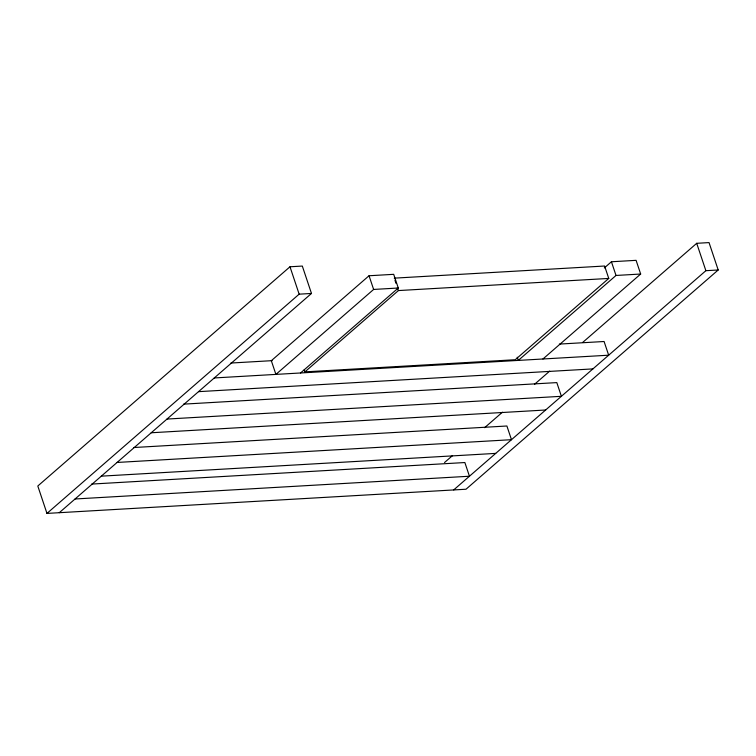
<?xml version="1.0" encoding="UTF-8"?>
<svg xmlns="http://www.w3.org/2000/svg" width="756" height="756" viewBox="0 0 756 756"><rect width="100%" height="100%" fill="white"/><g stroke="black" fill="none" stroke-linecap="round" stroke-linejoin="round"><path stroke-width="1.13" d="M59.289 512.691L311.481 293.46L302.315 266.065L289.992 266.774L37.8 486.013L46.967 513.409L466.008 489.227L718.2 269.986L709.033 242.591L696.711 243.309L582.649 342.468M46.967 513.409L299.149 294.169L311.481 293.46M369.041 275.751L271.319 360.706L275.902 374.4L373.625 289.444L398.28 288.017L393.696 274.324L369.041 275.751L373.625 289.444M300.557 372.973L398.28 288.017M304.195 369.807L304.895 371.876L398.412 290.569L608.76 278.435L604.602 266.017L394.254 278.151M604.327 267.936L611.434 261.765L636.089 260.338L640.672 274.031L542.94 358.987M608.76 278.435L515.233 359.733L304.895 371.876M640.672 274.031L616.017 275.458L518.295 360.414L517.236 357.248M444.519 462.54L452.542 455.575M484.624 427.679L502.447 412.19M534.53 384.303L549.678 371.13M453.685 489.935L705.877 270.695L718.2 269.986M230.892 363.041L272.094 360.659M559.355 344.084L604.091 341.504L608.674 355.197L214.279 377.953M198.516 391.655L592.912 368.9M183.604 404.139L556.813 382.602L561.396 396.305L166.991 419.06M151.238 432.763L545.634 410.007M133.689 447.533L506.898 425.997L511.481 439.69L117.085 462.455M101.323 476.157L495.719 453.392M91.665 484.076L464.864 462.54L469.448 476.233L75.052 498.988M696.711 243.309L705.877 270.695M611.434 261.765L616.017 275.458M394.953 280.221L395.993 283.33M397.373 287.469L398.412 290.569M289.992 266.774L299.149 294.169"/></g></svg>
